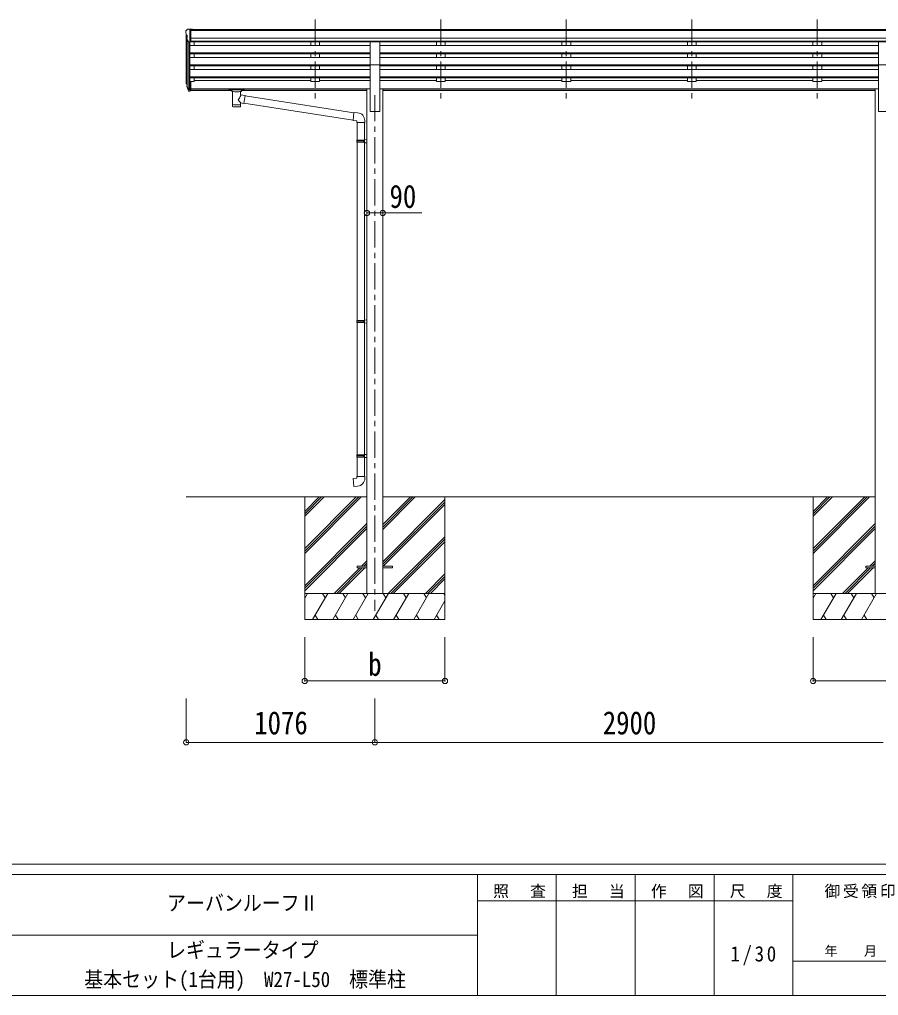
# Model space of a CAD drawing. Units: millimetres at full size, sheet at 1:30; some dimension numbers follow another scale. Extents: x -8432 to 8432, y -5820 to 5820.
# Drawn here: x 89 to 4989, y -5820 to -251 of the extents above; entities that cross this region are included whole.
import ezdxf
from ezdxf.enums import TextEntityAlignment as Align

# ---------------------------------------------------------------- set-up
doc = ezdxf.new("R2010")
doc.units = ezdxf.units.MM
doc.header["$LTSCALE"] = 30
doc.header["$PDMODE"] = 32
doc.header["$PDSIZE"] = 30
doc.linetypes.add('CHAIN1', pattern=[8, 5, -1, 1, -1])
for name, color, linetype, lineweight in [('0-0_0', 7, 'Continuous', 9), ('0-1_本体', 5, 'CHAIN1', 9), ('0-3_ELV2', 4, 'Continuous', 9), ('0-6_OTH_LINE', 6, 'Continuous', 9), ('0-9_OUTLINE', 7, 'Continuous', 9), ('F-0_240', 7, 'Continuous', 9)]:
    doc.layers.add(name, color=color, linetype=linetype, lineweight=lineweight)
doc.styles.add('ＭＳ ゴシック', font='')
doc.styles.get('ＭＳ ゴシック').set_extended_font_data('MS Gothic')

msp = doc.modelspace()

# ---------------------------------------------------------------- linework, layer by layer
at = {"layer": '0-0_0'}
for p, q in [((1040.31, -2975.55), (2071.11, -2975.55)), ((1716.31, -2975.55), (1716.31, -3675.55)), ((1716.31, -3269.72), (2010.49, -2975.55)), ((1716.31, -3283.87), (2024.63, -2975.55)), ((1716.31, -3298.01), (2038.77, -2975.55)), ((1716.31, -3085.88), (1826.64, -2975.55)), ((1716.31, -3071.74), (1812.5, -2975.55)), ((1716.31, -3057.59), (1798.35, -2975.55)), ((2161.51, -2975.55), (4971.11, -2975.55)), ((2161.51, -3161.18), (2347.14, -2975.55)), ((2161.51, -3147.03), (2333, -2975.55)), ((2161.51, -3132.89), (2318.85, -2975.55)), ((2161.51, -3345.02), (2516.31, -2990.23)), ((2161.51, -3359.16), (2516.31, -3004.37)), ((2516.31, -2975.55), (2516.31, -3675.55)), ((4616.31, -2975.55), (4616.31, -3675.55)), ((4616.31, -3269.72), (4910.49, -2975.55)), ((4616.31, -3283.87), (4924.63, -2975.55)), ((4616.31, -3298.01), (4938.77, -2975.55)), ((4616.31, -3085.88), (4726.64, -2975.55)), ((4616.31, -3071.74), (4712.5, -2975.55)), ((4616.31, -3057.59), (4698.35, -2975.55)), ((2163.77, -3371.05), (2516.31, -3018.51)), ((1716.31, -3481.85), (2071.11, -3127.06)), ((1716.31, -3496), (2071.11, -3141.2)), ((1716.31, -3510.14), (2071.11, -3155.34)), ((4616.31, -3481.85), (4971.11, -3127.06)), ((4616.31, -3496), (4971.11, -3141.2)), ((4616.31, -3510.14), (4971.11, -3155.34)), ((2193.11, -3525.55), (2516.31, -3202.36)), ((2207.26, -3525.55), (2516.31, -3216.5)), ((2221.4, -3525.55), (2516.31, -3230.64)), ((2039.25, -3371.05), (2071.11, -3339.19)), ((4939.25, -3371.05), (4971.11, -3339.19)), ((1884.75, -3525.55), (2030.25, -3380.05)), ((1898.89, -3525.55), (2044.39, -3380.05)), ((1913.03, -3525.55), (2058.53, -3380.05)), ((2053.39, -3371.05), (2071.11, -3353.33)), ((2067.53, -3371.05), (2071.11, -3367.47)), ((4784.75, -3525.55), (4930.25, -3380.05)), ((4798.89, -3525.55), (4944.39, -3380.05)), ((4813.03, -3525.55), (4958.53, -3380.05)), ((4953.39, -3371.05), (4971.11, -3353.33)), ((4967.53, -3371.05), (4971.11, -3367.47)), ((2405.25, -3525.55), (2516.31, -3414.49)), ((2419.39, -3525.55), (2516.31, -3428.63)), ((2433.53, -3525.55), (2516.31, -3442.77)), ((2516.31, -3525.55), (1716.31, -3525.55)), ((1716.31, -3553.05), (1732.19, -3525.55)), ((1761.05, -3675.55), (1847.65, -3525.55)), ((1832.65, -3551.53), (1817.65, -3525.55)), ((1876.52, -3675.55), (1963.13, -3525.55)), ((1948.12, -3551.53), (1933.12, -3525.55)), ((1991.99, -3675.55), (2078.59, -3525.55)), ((2063.59, -3551.53), (2048.59, -3525.55)), ((2107.46, -3675.55), (2194.07, -3525.55)), ((2179.06, -3551.53), (2164.06, -3525.54)), ((2222.93, -3675.55), (2309.54, -3525.55)), ((2294.53, -3551.53), (2279.53, -3525.55)), ((2338.4, -3675.55), (2425.01, -3525.55)), ((2395.01, -3525.55), (2410.01, -3551.53)), ((2510.47, -3525.55), (2516.31, -3535.65)), ((5416.31, -3525.55), (4616.31, -3525.55)), ((4616.31, -3553.05), (4632.19, -3525.55)), ((4661.05, -3675.55), (4747.65, -3525.55)), ((4732.65, -3551.53), (4717.65, -3525.55)), ((4776.52, -3675.55), (4863.13, -3525.55)), ((4848.12, -3551.53), (4833.12, -3525.55)), ((4891.99, -3675.55), (4978.59, -3525.55)), ((4963.59, -3551.53), (4948.59, -3525.55)), ((2453.87, -3675.55), (2516.31, -3567.41)), ((1776.05, -3649.57), (1791.05, -3675.55)), ((1891.52, -3649.57), (1906.52, -3675.55)), ((2006.99, -3649.57), (2021.99, -3675.55)), ((2122.46, -3649.57), (2137.46, -3675.55)), ((2237.93, -3649.57), (2252.93, -3675.55)), ((2353.4, -3649.57), (2368.4, -3675.55)), ((2468.87, -3649.57), (2483.87, -3675.55)), ((4676.05, -3649.57), (4691.05, -3675.55)), ((4791.52, -3649.57), (4806.52, -3675.55)), ((4906.99, -3649.57), (4921.99, -3675.55)), ((1716.31, -3675.55), (2516.31, -3675.55)), ((4616.31, -3675.55), (5416.31, -3675.55))]:
    msp.add_line(p, q, dxfattribs=at)
at = {"layer": '0-1_本体'}
for p, q in [((1776.31, -251.14), (1776.31, -728.66)), ((1776.31, -251.14), (1776.31, -728.66)), ((2492.31, -251.14), (2492.31, -728.66)), ((2492.31, -251.14), (2492.31, -728.66)), ((3208.31, -251.14), (3208.31, -728.66)), ((3208.31, -251.14), (3208.31, -728.66)), ((3924.31, -251.14), (3924.31, -728.66)), ((3924.31, -251.14), (3924.31, -728.66)), ((4640.31, -251.14), (4640.31, -728.66)), ((4640.31, -251.14), (4640.31, -728.66)), ((2116.31, -681.98), (2116.31, -3625.55))]:
    msp.add_line(p, q, dxfattribs=at)
at = {"layer": '0-3_ELV2'}
for p, q in [((1038.31, -316.26), (1038.31, -316.89)), ((1045.22, -307.46), (1041.15, -313.26)), ((1048.31, -306.89), (1045.97, -307.03)), ((1048.31, -306.89), (1066.81, -306.89)), ((1060.31, -379.87), (1060.31, -306.89)), ((1066.81, -306.89), (1076.81, -306.98)), ((1066.81, -378.87), (1066.81, -306.89)), ((6065.81, -308.49), (1066.81, -308.49)), ((6065.81, -313.71), (1066.81, -313.71)), ((1076.81, -308.49), (1076.81, -306.98)), ((1040.31, -337.46), (1040.31, -603.91)), ((1040.84, -338.07), (1046.16, -341.14)), ((1052.68, -378.06), (1043.68, -362.47)), ((1045.28, -365.24), (1045.28, -630.62)), ((1046.31, -341.4), (1046.31, -357.68)), ((1054.31, -379.4), (1054.3, -649.05)), ((1060.31, -379.87), (1055.1, -379.55)), ((1066.81, -378.87), (1060.31, -378.87)), ((1060.31, -379.87), (1060.31, -604.27)), ((6065.81, -357.24), (1066.81, -357.24)), ((6065.81, -375.09), (1066.81, -375.09)), ((2088.81, -378.34), (1066.81, -378.34)), ((1085.31, -378.34), (1085.31, -398.79)), ((1751.31, -378.34), (1751.31, -398.79)), ((1801.31, -378.34), (1801.31, -398.79)), ((2088.81, -509.32), (2088.81, -377.52)), ((2088.81, -377.52), (2143.81, -377.52)), ((2143.81, -509.32), (2143.81, -377.52)), ((4988.81, -378.34), (2143.81, -378.34)), ((2467.31, -378.34), (2467.31, -398.79)), ((2517.31, -378.34), (2517.31, -398.79)), ((3183.31, -378.34), (3183.31, -398.79)), ((3233.31, -378.34), (3233.31, -398.79)), ((3899.31, -378.34), (3899.31, -398.79)), ((3949.31, -378.34), (3949.31, -398.79)), ((4615.31, -378.34), (4615.31, -398.79)), ((4665.31, -378.34), (4665.31, -398.79)), ((4988.81, -509.32), (4988.81, -377.52)), ((4988.81, -377.52), (5043.81, -377.52)), ((1060.31, -398.79), (2088.81, -398.79)), ((1060.31, -440.67), (2088.81, -440.67)), ((1060.31, -442.17), (2088.81, -442.17)), ((4988.81, -398.79), (2143.81, -398.79)), ((4988.81, -440.67), (2143.81, -440.67)), ((4988.81, -442.17), (2143.81, -442.17)), ((1060.31, -446.48), (2088.81, -446.48)), ((1060.31, -467.29), (2088.81, -467.29)), ((1085.31, -446.48), (1085.31, -467.29)), ((1751.31, -446.48), (1751.31, -467.29)), ((1801.31, -446.48), (1801.31, -467.29)), ((4988.81, -446.48), (2143.81, -446.48)), ((4988.81, -467.29), (2143.81, -467.29)), ((2467.31, -446.48), (2467.31, -467.29)), ((2517.31, -446.48), (2517.31, -467.29)), ((3183.31, -446.48), (3183.31, -467.29)), ((3233.31, -446.48), (3233.31, -467.29)), ((3899.31, -446.48), (3899.31, -467.29)), ((3949.31, -446.48), (3949.31, -467.29)), ((4615.31, -446.48), (4615.31, -467.29)), ((4665.31, -446.48), (4665.31, -467.29)), ((1060.31, -509.16), (2088.81, -509.16)), ((1060.31, -510.66), (2088.81, -510.66)), ((1060.31, -514.98), (2088.81, -514.98)), ((1060.31, -535.78), (2088.81, -535.78)), ((1085.31, -535.78), (1085.31, -514.98)), ((1751.31, -514.98), (1751.31, -535.78)), ((1801.31, -514.98), (1801.31, -535.78)), ((2088.81, -509.32), (2088.81, -775.55)), ((2088.81, -509.32), (2143.81, -509.32)), ((4988.81, -509.16), (2143.81, -509.16)), ((2143.81, -509.32), (2143.81, -775.55)), ((4988.81, -510.66), (2143.81, -510.66)), ((4988.81, -514.98), (2143.81, -514.98)), ((4988.81, -535.78), (2143.81, -535.78)), ((2467.31, -514.98), (2467.31, -535.78)), ((2517.31, -514.98), (2517.31, -535.78)), ((3183.31, -514.98), (3183.31, -535.78)), ((3233.31, -514.98), (3233.31, -535.78)), ((3899.31, -514.98), (3899.31, -535.78)), ((3949.31, -514.98), (3949.31, -535.78)), ((4615.31, -514.98), (4615.31, -535.78)), ((4665.31, -514.98), (4665.31, -535.78)), ((4988.81, -509.32), (4988.81, -775.55)), ((4988.81, -509.32), (5043.81, -509.32)), ((1060.31, -577.66), (2088.81, -577.66)), ((1060.31, -579.15), (2088.81, -579.15)), ((1060.31, -583.47), (2088.81, -583.47)), ((1060.31, -604.27), (1060.31, -659.04)), ((1066.81, -604.27), (1060.31, -604.27)), ((1066.81, -604.27), (1066.81, -658.3)), ((1085.31, -604.9), (1066.81, -604.9)), ((1085.31, -583.47), (1085.31, -604.9)), ((1085.31, -599.96), (1751.31, -599.96)), ((1751.31, -583.47), (1751.31, -604.9)), ((1801.31, -604.9), (1751.31, -604.9)), ((1801.31, -583.47), (1801.31, -604.9)), ((1801.31, -599.96), (2088.81, -599.96)), ((4988.81, -577.66), (2143.81, -577.66)), ((4988.81, -579.15), (2143.81, -579.15)), ((4988.81, -583.47), (2143.81, -583.47)), ((2467.31, -599.96), (2143.81, -599.96)), ((2467.31, -583.47), (2467.31, -604.9)), ((2517.31, -604.9), (2467.31, -604.9)), ((2517.31, -583.47), (2517.31, -604.9)), ((3183.31, -599.96), (2517.31, -599.96)), ((3183.31, -583.47), (3183.31, -604.9)), ((3233.31, -604.9), (3183.31, -604.9)), ((3233.31, -583.47), (3233.31, -604.9)), ((3899.31, -599.96), (3233.31, -599.96)), ((3899.31, -583.47), (3899.31, -604.9)), ((3949.31, -604.9), (3899.31, -604.9)), ((3949.31, -583.47), (3949.31, -604.9)), ((4615.31, -599.96), (3949.31, -599.96)), ((4615.31, -583.47), (4615.31, -604.9)), ((4665.31, -604.9), (4615.31, -604.9)), ((4665.31, -583.47), (4665.31, -604.9)), ((4988.81, -599.96), (4665.31, -599.96)), ((1041.4, -618.46), (1045.28, -626.41)), ((1042, -617.08), (1045.28, -624.15)), ((1043.71, -629.74), (1044.05, -634.14)), ((1044.05, -634.14), (1052.86, -657.69)), ((1044.67, -633.58), (1052.86, -649.75)), ((1053.87, -648.62), (1046.12, -633.22)), ((1060.31, -649.3), (1055.17, -649.3)), ((1060.31, -651.11), (1055.46, -651.11)), ((1060.31, -659.04), (1055.46, -659.04)), ((1066.81, -644.4), (1060.31, -644.4)), ((1066.81, -649.28), (1060.31, -649.28)), ((1066.81, -658.3), (1060.31, -658.3)), ((1066.81, -646.97), (2071.11, -646.97)), ((1066.81, -648.37), (2071.11, -648.37)), ((1300.81, -656.06), (1066.81, -656.06)), ((2071.11, -656.06), (1354.81, -656.06)), ((2071.11, -646.55), (2071.11, -3525.55)), ((2071.11, -646.55), (2088.81, -646.55)), ((2161.51, -646.55), (2143.81, -646.55)), ((2161.51, -646.55), (2161.51, -3525.55)), ((4971.11, -646.97), (2161.51, -646.97)), ((4971.11, -648.37), (2161.51, -648.37)), ((4971.11, -656.06), (2161.51, -656.06)), ((4971.11, -646.55), (4971.11, -3525.55)), ((4971.11, -646.55), (4988.81, -646.55)), ((2088.81, -775.55), (2143.81, -775.55)), ((4988.81, -775.55), (5043.81, -775.55)), ((2016.31, -3371.05), (2016.31, -3380.05)), ((2016.31, -3371.05), (2071.11, -3371.05)), ((2016.31, -3380.05), (2071.11, -3380.05)), ((2161.51, -3371.05), (2216.31, -3371.05)), ((2161.51, -3380.05), (2216.31, -3380.05)), ((2216.31, -3371.05), (2216.31, -3380.05)), ((4916.31, -3371.05), (4916.31, -3380.05)), ((4916.31, -3371.05), (4971.11, -3371.05)), ((4916.31, -3380.05), (4971.11, -3380.05))]:
    msp.add_line(p, q, dxfattribs=at)
for centre, radius, start, end in [((1041.31, -316.26), 3, 93, 180), ((1240.31, -316.89), 202, 180, 184.94904), ((1046.03, -308.03), 1, 93.5, 145), ((1045.21, -333.7), 6.18, 185.7035, 224.99897), ((1046.28, -360.97), 3, 94.7167, 210), ((1046.01, -357.68), 0.3, 274.7167, 0), ((1046.01, -341.4), 0.3, 0, 60), ((1055.28, -376.56), 3, 210, 266.5), ((1070.89, -607.59), 30.41, 187.1552, 198.19734), ((1069.49, -609.34), 29.53, 186.50806, 197.98144)]:
    msp.add_arc(centre, radius, start, end, dxfattribs=at)
for centre, major_axis, ratio, start_param, end_param in [((1128.96, -609.78), (-89.06, 1.43), 0.57596, 6.1962358, 6.3678173), ((1128.17, -603.1), (87.93, 4.42), 0.541684, 3.0659337, 3.2228513), ((1045.02, -629.74), (1.3, 0), 0.90356, 1.3700892, 3.347195), ((1130.94, -613.54), (-89.07, 0), 0.90356, 0.2056023, 0.2515348), ((1130.23, -609.68), (-88.05, 0), 0.90356, 0.2662965, 0.3003836), ((1055.46, -648.4), (-3, 0), 0.90356, 0.5235988, 1.5707963), ((1055.46, -656.33), (3, 0), 0.90356, 3.6651914, 4.712389), ((1055.17, -647.95), (-1.5, 0), 0.90356, 0.5235988, 1.5707963)]:
    msp.add_ellipse(centre, major_axis=major_axis, ratio=ratio, start_param=start_param, end_param=end_param, dxfattribs=at)
at = {"layer": '0-6_OTH_LINE'}
for p, q in [((2071.11, -1355.1), (2161.51, -1355.1)), ((1716.31, -4025.55), (1716.31, -3775.57)), ((2516.31, -4025.55), (2516.31, -3775.57)), ((4616.31, -4025.55), (4616.31, -3775.57)), ((1716.31, -4025.55), (2516.31, -4025.55)), ((4616.31, -4025.55), (5416.31, -4025.55)), ((1040.31, -4375.55), (1040.31, -4125.55)), ((2116.31, -4375.55), (2116.31, -4125.55)), ((2116.31, -4375.55), (1040.31, -4375.55)), ((5016.31, -4375.55), (2116.31, -4375.55))]:
    msp.add_line(p, q, dxfattribs=at)
at = {"layer": '0-6_OTH_LINE', "lineweight": 18}
msp.add_line((2161.51, -1355.1), (2383.45, -1355.1), dxfattribs=at)
at = {"layer": '0-6_OTH_LINE'}
for p in [(2071.11, -1355.1), (2161.51, -1355.1), (1716.31, -4025.55), (2516.31, -4025.55), (4616.31, -4025.55), (1040.31, -4375.55), (2116.31, -4375.55)]:
    msp.add_point(p, dxfattribs=at)
at = {"layer": '0-9_OUTLINE'}
for p, q in [((1284.31, -649.15), (1284.31, -654.9)), ((1286.31, -648.48), (1369.31, -648.48)), ((1286.31, -650.66), (1369.31, -650.66)), ((1286.31, -655.57), (1300.81, -655.57)), ((1300.81, -661.21), (1300.81, -654.67)), ((1304.91, -662.13), (1304.89, -747.57)), ((1350.71, -680.88), (1350.71, -662.13)), ((1354.81, -661.21), (1354.81, -654.67)), ((1354.81, -655.57), (1369.31, -655.57)), ((1371.31, -649.15), (1371.31, -654.9)), ((1375.92, -684.78), (1350.7, -680.87)), ((1375.92, -684.78), (1368.9, -730.04)), ((1996.92, -783.19), (1375.61, -686.8)), ((1350.72, -747.57), (1350.7, -726.91)), ((1350.7, -727.22), (1368.9, -730.04)), ((1993.25, -825.12), (1369.17, -728.3)), ((2017.92, -783.15), (1997.08, -781.32)), ((2059, -838.89), (2059, -827.97)), ((2013, -838.89), (2059, -838.89)), ((2015.11, -838.89), (2015.11, -939.61)), ((2057.11, -838.89), (2057.11, -937.06)), ((2013.11, -941.61), (2014.11, -939.61)), ((2013.11, -941.61), (2057.11, -941.61)), ((2013.11, -941.61), (2013.11, -949.61)), ((2014.11, -939.61), (2057.11, -939.61)), ((2052.63, -941.61), (2052.2, -939.61)), ((2055.11, -937.11), (2071.11, -936.64)), ((2055.11, -939.11), (2055.11, -937.11)), ((2055.11, -939.11), (2057.11, -939.11)), ((2071.11, -936.64), (2071.11, -954.58)), ((2013.11, -949.61), (2057.11, -949.61)), ((2013.11, -949.61), (2014.11, -951.61)), ((2014.11, -951.61), (2057.11, -951.61)), ((2015.11, -951.61), (2015.11, -1968.3)), ((2055.11, -954.11), (2055.11, -952.11)), ((2055.11, -954.11), (2071.11, -954.58)), ((2057.11, -954.17), (2057.11, -1965.74)), ((2013.11, -1970.3), (2014.11, -1968.3)), ((2013.11, -1970.3), (2057.11, -1970.3)), ((2013.11, -1970.3), (2013.11, -1978.3)), ((2013.11, -1978.3), (2057.11, -1978.3)), ((2013.11, -1978.3), (2014.11, -1980.3)), ((2014.11, -1968.3), (2057.11, -1968.3)), ((2014.11, -1980.3), (2057.11, -1980.3)), ((2015.11, -1980.3), (2015.11, -2735.99)), ((2052.63, -1970.3), (2052.2, -1968.3)), ((2055.11, -1965.8), (2071.11, -1965.33)), ((2055.11, -1967.8), (2055.11, -1965.8)), ((2055.11, -1967.8), (2057.11, -1967.8)), ((2055.11, -1982.8), (2055.11, -1980.8)), ((2055.11, -1982.8), (2071.11, -1983.27)), ((2057.11, -1982.86), (2057.11, -2733.43)), ((2071.11, -1965.33), (2071.11, -1983.27)), ((2013.11, -2737.99), (2014.11, -2735.99)), ((2013.11, -2737.99), (2057.11, -2737.99)), ((2013.11, -2737.99), (2013.11, -2745.99)), ((2013.11, -2745.99), (2057.11, -2745.99)), ((2013.11, -2745.99), (2014.11, -2747.99)), ((2014.11, -2735.99), (2057.11, -2735.99)), ((2014.11, -2747.99), (2057.11, -2747.99)), ((2015.11, -2747.99), (2015.11, -2857.99)), ((2052.63, -2737.99), (2052.2, -2735.99)), ((2055.11, -2733.49), (2071.11, -2733.02)), ((2055.11, -2735.49), (2055.11, -2733.49)), ((2055.11, -2735.49), (2057.11, -2735.49)), ((2055.11, -2750.49), (2055.11, -2748.49)), ((2055.11, -2750.49), (2071.11, -2750.96)), ((2057.11, -2750.55), (2057.11, -2857.99)), ((2071.11, -2733.02), (2071.11, -2750.96)), ((2013.11, -2857.99), (2059.11, -2857.99)), ((2013.11, -2867.99), (2013.11, -2857.99)), ((2059.11, -2857.99), (2059.11, -2868.91))]:
    msp.add_line(p, q, dxfattribs=at)
for points in [[(1284.31, -649.15), (1284.34, -648.95), (1284.43, -648.81), (1284.52, -648.72), (1284.63, -648.66), (1284.75, -648.61), (1285.04, -648.55), (1285.53, -648.51), (1286.07, -648.49), (1286.31, -648.48)], [(1284.31, -654.9), (1284.34, -655.1), (1284.43, -655.24), (1284.52, -655.33), (1284.63, -655.39), (1284.75, -655.44), (1285.04, -655.5), (1285.53, -655.55), (1286.07, -655.57), (1286.31, -655.57)], [(1369.31, -648.48), (1369.66, -648.49), (1370.19, -648.51), (1370.64, -648.56), (1370.94, -648.64), (1371.11, -648.74), (1371.23, -648.88), (1371.3, -649.06), (1371.31, -649.15)], [(1369.31, -655.57), (1369.66, -655.56), (1370.19, -655.54), (1370.64, -655.49), (1370.94, -655.41), (1371.11, -655.31), (1371.23, -655.17), (1371.3, -654.99), (1371.31, -654.9)], [(1997.08, -781.32), (1993.07, -827.15), (2013, -828.89), (2013, -838.89)], [(2052.63, -941.61), (2052.63, -949.61), (2052.2, -951.61)], [(2055.11, -952.11), (2057.11, -952.11), (2057.11, -939.11)], [(2052.63, -1970.3), (2052.63, -1978.3), (2052.2, -1980.3)], [(2055.11, -1980.8), (2057.11, -1980.8), (2057.11, -1967.8)], [(2052.63, -2737.99), (2052.63, -2745.99), (2052.2, -2747.99)], [(2055.11, -2748.49), (2057.11, -2748.49), (2057.11, -2735.49)], [(2018.03, -2913.73), (1997.19, -2915.56), (1993.18, -2869.73), (2013.11, -2867.99)]]:
    msp.add_lwpolyline(points, dxfattribs=at)
for centre, start, end in [((2014, -827.97), 0, 85), ((2014.11, -2868.91), 275, 0)]:
    msp.add_arc(centre, 45, start, end, dxfattribs=at)
for centre, major_axis, ratio, start_param, end_param in [((1286.31, -650.88), (2, 0), 0.109601, 3.1415927, 4.712389), ((1327.81, -661.13), (27.06, 0), 0.069685, 3.1415927, 6.2831853), ((1327.81, -654.67), (27, 0), 0.070066, 6.2831853, 9.424778), ((1338.81, -658.65), (16, 0), 0.361356, 6.2636979, 6.2831853), ((1369.31, -650.88), (2, 0), 0.109601, 4.712389, 6.2831853), ((1327.8, -707.41), (-22.81, -26.62), 0.234429, 1.6855472, 3.1268519), ((1330.36, -704.77), (20.32, -22.25), 0.045535, 0.0389954, 1.3075346), ((1327.81, -747.57), (22.92, 0), 0.101955, 3.1415499, 6.2833984), ((1327.81, -735.13), (22.91, 0), 0.122865, 3.1415927, 6.2831853)]:
    msp.add_ellipse(centre, major_axis=major_axis, ratio=ratio, start_param=start_param, end_param=end_param, dxfattribs=at)
at = {"layer": 'F-0_240', "color": 5}
for p, q in [((-8432.06, -5070), (8007.94, -5070)), ((-8432.06, -5130), (5341.19, -5130)), ((2701.18, -5130), (2701.18, -5820)), ((3151.18, -5130), (3151.18, -5820)), ((3601.18, -5130), (3601.18, -5820)), ((4051.18, -5130), (4051.18, -5820)), ((4501.18, -5130), (4501.18, -5820)), ((2701.18, -5280), (4501.18, -5280)), ((-3448.82, -5475), (2701.18, -5475)), ((4501.18, -5625), (5341.19, -5625)), ((-8432.06, -5820), (8007.94, -5820))]:
    msp.add_line(p, q, dxfattribs=at)

# ---------------------------------------------------------------- texts
at = {"layer": '0-6_OTH_LINE', "color": 7, "style": 'ＭＳ ゴシック', "width": 0.85}
for s, p in [('90', (2200, -1365.67)), ('b', (2078.81, -4035.55)), ('1076', (1428.31, -4369.55)), ('2900', (3416.31, -4369.55))]:
    msp.add_text(s, height=132, dxfattribs=at).set_placement(p, align=Align.BOTTOM_LEFT)
at = {"layer": 'F-0_240', "style": 'ＭＳ ゴシック', "width": 0.9}
for s, p in [('アーバンルーフⅡ', (931.18, -5362.5)), ('レギュラータイプ', (931.18, -5630.88)), ('基本セット(1台用)\u3000W27-L50\u3000標準柱', (458.68, -5798.5))]:
    msp.add_text(s, height=87.98, dxfattribs=at).set_placement(p, align=Align.BOTTOM_LEFT)
at = {"layer": 'F-0_240', "style": 'ＭＳ ゴシック'}
msp.add_text('年\u3000\u3000月\u3000\u3000日', height=54.99, dxfattribs=at).set_placement((4681.19, -5610), align=Align.BOTTOM_LEFT)
at = {"layer": 'F-0_240', "attachment_point": 7, "style": 'ＭＳ ゴシック'}
for s, insert, char_height in [('\\T1.17;照\u3000査', (2791.19, -5265), 65.98), ('\\T1.17;担\u3000当', (3241.19, -5265), 65.98), ('\\T1.17;作\u3000図', (3691.18, -5265), 65.98), ('\\T1.17;尺\u3000度', (4141.19, -5265), 65.98), ('\\T1.17;御受領印', (4681.18, -5265), 65.98), ('\\T1.28;\\W0.9;1/30', (4144.93, -5647.5), 87.98)]:
    msp.add_mtext(s, dxfattribs=dict(at, insert=insert, char_height=char_height))

doc.saveas('drawing.dxf')
